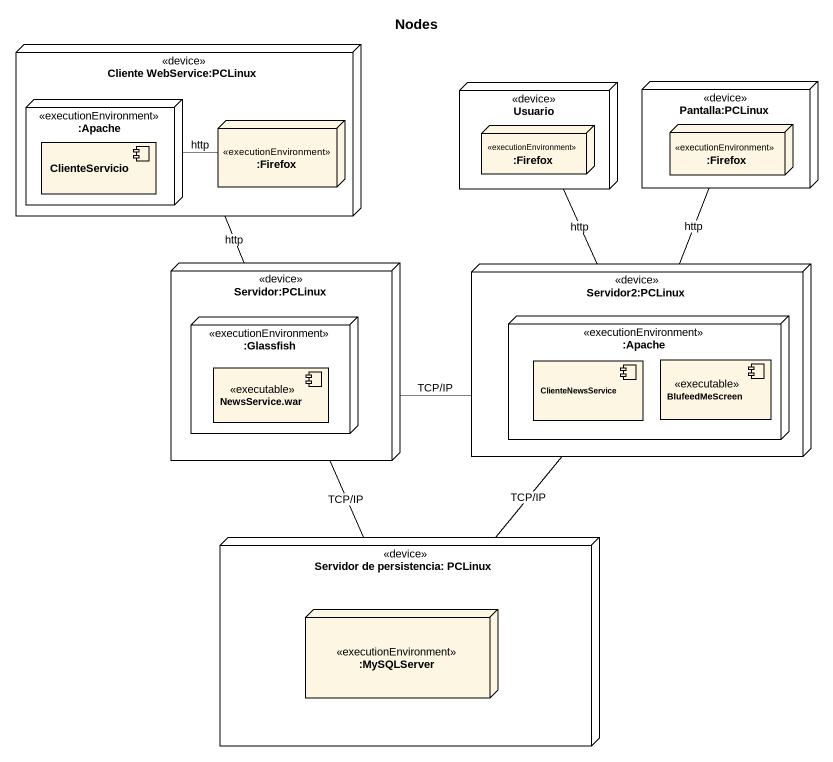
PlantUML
@startuml
title Nodes
node "Cliente WebService:PCLinux" as Cliente_WebService_PCLinux <<device>> {
  node ":Apache" as Apache <<executionEnvironment>> {
    component ClienteServicio
  }
  node ":Firefox" as Firefox <<executionEnvironment>>
}
node Usuario <<device>> {
  node ":Firefox" as Firefox_2 <<executionEnvironment>>
}
node "Pantalla:PCLinux" as Pantalla_PCLinux <<device>> {
  node ":Firefox" as Firefox_3 <<executionEnvironment>>
}
node "Servidor:PCLinux" as Servidor_PCLinux <<device>> {
  node ":Glassfish" as Glassfish <<executionEnvironment>> {
    component "NewsService.war" as NewsService_war <<executable>>
  }
}
node "Servidor2:PCLinux" as Servidor2_PCLinux <<device>> {
  node ":Apache" as Apache_2 <<executionEnvironment>> {
    component ClienteNewsService
    component BlufeedMeScreen <<executable>>
  }
}
node "Servidor de persistencia: PCLinux" as Servidor_de_persistencia <<device>> {
  node ":MySQLServer" as MySQLServer <<executionEnvironment>>
}
Cliente_WebService_PCLinux -- Servidor_PCLinux : http
Usuario -- Servidor2_PCLinux : http
Pantalla_PCLinux -- Servidor2_PCLinux : http
Firefox -left- Apache : http
Servidor_PCLinux -- Servidor_de_persistencia : TCP/IP
Servidor2_PCLinux -left- Servidor_PCLinux : TCP/IP
Servidor2_PCLinux -- Servidor_de_persistencia : TCP/IP
@enduml
